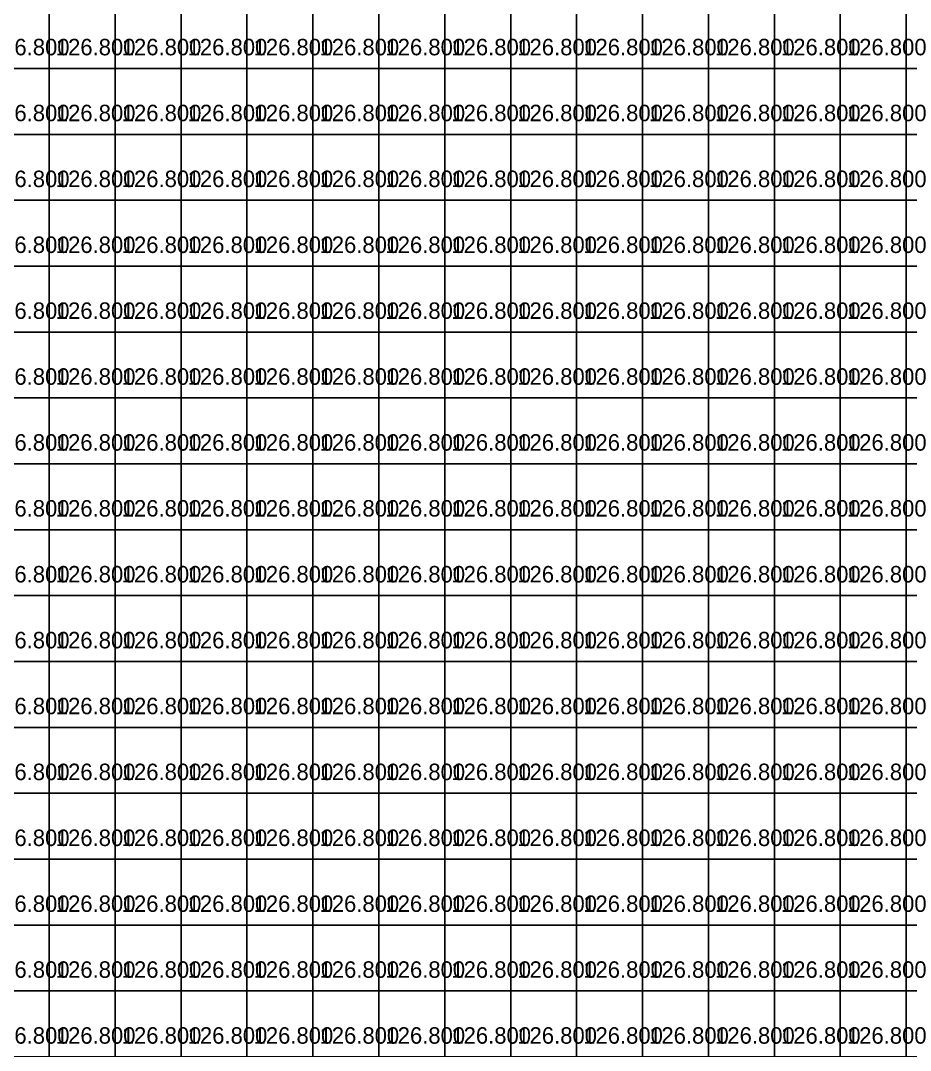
# Model space of a CAD drawing. Header units: metres. Extents: x 287857 to 287978, y 62957 to 63018.
# Drawn here: x 287870.49 to 287883.99, y 62971.93 to 62987.56 of the extents above; entities that cross this region are included whole.
import ezdxf

# ---------------------------------------------------------------- set-up
doc = ezdxf.new("R2010")
doc.units = ezdxf.units.M
doc.layers.add('ARCH-INTERP', color=7, linetype='Continuous', true_color=0x64748b)
doc.layers.add('ARCH-LEVEL-TXT', color=7, linetype='Continuous', true_color=0xa78bfa)

msp = doc.modelspace()

# ---------------------------------------------------------------- linework, layer by layer
at = {"layer": 'ARCH-INTERP'}
for points in [[(287869.925, 62986.831, 126.8), (287870.925, 62986.831, 126.8), (287870.925, 62987.831, 126.8), (287869.925, 62987.831, 126.8), (287869.925, 62986.831, 126.8)], [(287870.925, 62986.831, 126.8), (287871.925, 62986.831, 126.8), (287871.925, 62987.831, 126.8), (287870.925, 62987.831, 126.8), (287870.925, 62986.831, 126.8)], [(287871.925, 62986.831, 126.8), (287872.925, 62986.831, 126.8), (287872.925, 62987.831, 126.8), (287871.925, 62987.831, 126.8), (287871.925, 62986.831, 126.8)], [(287872.925, 62986.831, 126.8), (287873.925, 62986.831, 126.8), (287873.925, 62987.831, 126.8), (287872.925, 62987.831, 126.8), (287872.925, 62986.831, 126.8)], [(287873.925, 62986.831, 126.8), (287874.925, 62986.831, 126.8), (287874.925, 62987.831, 126.8), (287873.925, 62987.831, 126.8), (287873.925, 62986.831, 126.8)], [(287874.925, 62986.831, 126.8), (287875.925, 62986.831, 126.8), (287875.925, 62987.831, 126.8), (287874.925, 62987.831, 126.8), (287874.925, 62986.831, 126.8)], [(287875.925, 62986.831, 126.8), (287876.925, 62986.831, 126.8), (287876.925, 62987.831, 126.8), (287875.925, 62987.831, 126.8), (287875.925, 62986.831, 126.8)], [(287876.925, 62986.831, 126.8), (287877.925, 62986.831, 126.8), (287877.925, 62987.831, 126.8), (287876.925, 62987.831, 126.8), (287876.925, 62986.831, 126.8)], [(287877.925, 62986.831, 126.8), (287878.925, 62986.831, 126.8), (287878.925, 62987.831, 126.8), (287877.925, 62987.831, 126.8), (287877.925, 62986.831, 126.8)], [(287878.925, 62986.831, 126.8), (287879.925, 62986.831, 126.8), (287879.925, 62987.831, 126.8), (287878.925, 62987.831, 126.8), (287878.925, 62986.831, 126.8)], [(287879.925, 62986.831, 126.8), (287880.925, 62986.831, 126.8), (287880.925, 62987.831, 126.8), (287879.925, 62987.831, 126.8), (287879.925, 62986.831, 126.8)], [(287880.925, 62986.831, 126.8), (287881.925, 62986.831, 126.8), (287881.925, 62987.831, 126.8), (287880.925, 62987.831, 126.8), (287880.925, 62986.831, 126.8)], [(287881.925, 62986.831, 126.8), (287882.925, 62986.831, 126.8), (287882.925, 62987.831, 126.8), (287881.925, 62987.831, 126.8), (287881.925, 62986.831, 126.8)], [(287882.925, 62986.831, 126.8), (287883.925, 62986.831, 126.8), (287883.925, 62987.831, 126.8), (287882.925, 62987.831, 126.8), (287882.925, 62986.831, 126.8)], [(287883.925, 62986.831, 126.8), (287884.925, 62986.831, 126.8), (287884.925, 62987.831, 126.8), (287883.925, 62987.831, 126.8), (287883.925, 62986.831, 126.8)], [(287869.925, 62985.831, 126.8), (287870.925, 62985.831, 126.8), (287870.925, 62986.831, 126.8), (287869.925, 62986.831, 126.8), (287869.925, 62985.831, 126.8)], [(287870.925, 62985.831, 126.8), (287871.925, 62985.831, 126.8), (287871.925, 62986.831, 126.8), (287870.925, 62986.831, 126.8), (287870.925, 62985.831, 126.8)], [(287871.925, 62985.831, 126.8), (287872.925, 62985.831, 126.8), (287872.925, 62986.831, 126.8), (287871.925, 62986.831, 126.8), (287871.925, 62985.831, 126.8)], [(287872.925, 62985.831, 126.8), (287873.925, 62985.831, 126.8), (287873.925, 62986.831, 126.8), (287872.925, 62986.831, 126.8), (287872.925, 62985.831, 126.8)], [(287873.925, 62985.831, 126.8), (287874.925, 62985.831, 126.8), (287874.925, 62986.831, 126.8), (287873.925, 62986.831, 126.8), (287873.925, 62985.831, 126.8)], [(287874.925, 62985.831, 126.8), (287875.925, 62985.831, 126.8), (287875.925, 62986.831, 126.8), (287874.925, 62986.831, 126.8), (287874.925, 62985.831, 126.8)], [(287875.925, 62985.831, 126.8), (287876.925, 62985.831, 126.8), (287876.925, 62986.831, 126.8), (287875.925, 62986.831, 126.8), (287875.925, 62985.831, 126.8)], [(287876.925, 62985.831, 126.8), (287877.925, 62985.831, 126.8), (287877.925, 62986.831, 126.8), (287876.925, 62986.831, 126.8), (287876.925, 62985.831, 126.8)], [(287877.925, 62985.831, 126.8), (287878.925, 62985.831, 126.8), (287878.925, 62986.831, 126.8), (287877.925, 62986.831, 126.8), (287877.925, 62985.831, 126.8)], [(287878.925, 62985.831, 126.8), (287879.925, 62985.831, 126.8), (287879.925, 62986.831, 126.8), (287878.925, 62986.831, 126.8), (287878.925, 62985.831, 126.8)], [(287879.925, 62985.831, 126.8), (287880.925, 62985.831, 126.8), (287880.925, 62986.831, 126.8), (287879.925, 62986.831, 126.8), (287879.925, 62985.831, 126.8)], [(287880.925, 62985.831, 126.8), (287881.925, 62985.831, 126.8), (287881.925, 62986.831, 126.8), (287880.925, 62986.831, 126.8), (287880.925, 62985.831, 126.8)], [(287881.925, 62985.831, 126.8), (287882.925, 62985.831, 126.8), (287882.925, 62986.831, 126.8), (287881.925, 62986.831, 126.8), (287881.925, 62985.831, 126.8)], [(287882.925, 62985.831, 126.8), (287883.925, 62985.831, 126.8), (287883.925, 62986.831, 126.8), (287882.925, 62986.831, 126.8), (287882.925, 62985.831, 126.8)], [(287883.925, 62985.831, 126.8), (287884.925, 62985.831, 126.8), (287884.925, 62986.831, 126.8), (287883.925, 62986.831, 126.8), (287883.925, 62985.831, 126.8)], [(287869.925, 62984.831, 126.8), (287870.925, 62984.831, 126.8), (287870.925, 62985.831, 126.8), (287869.925, 62985.831, 126.8), (287869.925, 62984.831, 126.8)], [(287870.925, 62984.831, 126.8), (287871.925, 62984.831, 126.8), (287871.925, 62985.831, 126.8), (287870.925, 62985.831, 126.8), (287870.925, 62984.831, 126.8)], [(287871.925, 62984.831, 126.8), (287872.925, 62984.831, 126.8), (287872.925, 62985.831, 126.8), (287871.925, 62985.831, 126.8), (287871.925, 62984.831, 126.8)], [(287872.925, 62984.831, 126.8), (287873.925, 62984.831, 126.8), (287873.925, 62985.831, 126.8), (287872.925, 62985.831, 126.8), (287872.925, 62984.831, 126.8)], [(287873.925, 62984.831, 126.8), (287874.925, 62984.831, 126.8), (287874.925, 62985.831, 126.8), (287873.925, 62985.831, 126.8), (287873.925, 62984.831, 126.8)], [(287874.925, 62984.831, 126.8), (287875.925, 62984.831, 126.8), (287875.925, 62985.831, 126.8), (287874.925, 62985.831, 126.8), (287874.925, 62984.831, 126.8)], [(287875.925, 62984.831, 126.8), (287876.925, 62984.831, 126.8), (287876.925, 62985.831, 126.8), (287875.925, 62985.831, 126.8), (287875.925, 62984.831, 126.8)], [(287876.925, 62984.831, 126.8), (287877.925, 62984.831, 126.8), (287877.925, 62985.831, 126.8), (287876.925, 62985.831, 126.8), (287876.925, 62984.831, 126.8)], [(287877.925, 62984.831, 126.8), (287878.925, 62984.831, 126.8), (287878.925, 62985.831, 126.8), (287877.925, 62985.831, 126.8), (287877.925, 62984.831, 126.8)], [(287878.925, 62984.831, 126.8), (287879.925, 62984.831, 126.8), (287879.925, 62985.831, 126.8), (287878.925, 62985.831, 126.8), (287878.925, 62984.831, 126.8)], [(287879.925, 62984.831, 126.8), (287880.925, 62984.831, 126.8), (287880.925, 62985.831, 126.8), (287879.925, 62985.831, 126.8), (287879.925, 62984.831, 126.8)], [(287880.925, 62984.831, 126.8), (287881.925, 62984.831, 126.8), (287881.925, 62985.831, 126.8), (287880.925, 62985.831, 126.8), (287880.925, 62984.831, 126.8)], [(287881.925, 62984.831, 126.8), (287882.925, 62984.831, 126.8), (287882.925, 62985.831, 126.8), (287881.925, 62985.831, 126.8), (287881.925, 62984.831, 126.8)], [(287882.925, 62984.831, 126.8), (287883.925, 62984.831, 126.8), (287883.925, 62985.831, 126.8), (287882.925, 62985.831, 126.8), (287882.925, 62984.831, 126.8)], [(287883.925, 62984.831, 126.8), (287884.925, 62984.831, 126.8), (287884.925, 62985.831, 126.8), (287883.925, 62985.831, 126.8), (287883.925, 62984.831, 126.8)], [(287869.925, 62983.831, 126.8), (287870.925, 62983.831, 126.8), (287870.925, 62984.831, 126.8), (287869.925, 62984.831, 126.8), (287869.925, 62983.831, 126.8)], [(287870.925, 62983.831, 126.8), (287871.925, 62983.831, 126.8), (287871.925, 62984.831, 126.8), (287870.925, 62984.831, 126.8), (287870.925, 62983.831, 126.8)], [(287871.925, 62983.831, 126.8), (287872.925, 62983.831, 126.8), (287872.925, 62984.831, 126.8), (287871.925, 62984.831, 126.8), (287871.925, 62983.831, 126.8)], [(287872.925, 62983.831, 126.8), (287873.925, 62983.831, 126.8), (287873.925, 62984.831, 126.8), (287872.925, 62984.831, 126.8), (287872.925, 62983.831, 126.8)], [(287873.925, 62983.831, 126.8), (287874.925, 62983.831, 126.8), (287874.925, 62984.831, 126.8), (287873.925, 62984.831, 126.8), (287873.925, 62983.831, 126.8)], [(287874.925, 62983.831, 126.8), (287875.925, 62983.831, 126.8), (287875.925, 62984.831, 126.8), (287874.925, 62984.831, 126.8), (287874.925, 62983.831, 126.8)], [(287875.925, 62983.831, 126.8), (287876.925, 62983.831, 126.8), (287876.925, 62984.831, 126.8), (287875.925, 62984.831, 126.8), (287875.925, 62983.831, 126.8)], [(287876.925, 62983.831, 126.8), (287877.925, 62983.831, 126.8), (287877.925, 62984.831, 126.8), (287876.925, 62984.831, 126.8), (287876.925, 62983.831, 126.8)], [(287877.925, 62983.831, 126.8), (287878.925, 62983.831, 126.8), (287878.925, 62984.831, 126.8), (287877.925, 62984.831, 126.8), (287877.925, 62983.831, 126.8)], [(287878.925, 62983.831, 126.8), (287879.925, 62983.831, 126.8), (287879.925, 62984.831, 126.8), (287878.925, 62984.831, 126.8), (287878.925, 62983.831, 126.8)], [(287879.925, 62983.831, 126.8), (287880.925, 62983.831, 126.8), (287880.925, 62984.831, 126.8), (287879.925, 62984.831, 126.8), (287879.925, 62983.831, 126.8)], [(287880.925, 62983.831, 126.8), (287881.925, 62983.831, 126.8), (287881.925, 62984.831, 126.8), (287880.925, 62984.831, 126.8), (287880.925, 62983.831, 126.8)], [(287881.925, 62983.831, 126.8), (287882.925, 62983.831, 126.8), (287882.925, 62984.831, 126.8), (287881.925, 62984.831, 126.8), (287881.925, 62983.831, 126.8)], [(287882.925, 62983.831, 126.8), (287883.925, 62983.831, 126.8), (287883.925, 62984.831, 126.8), (287882.925, 62984.831, 126.8), (287882.925, 62983.831, 126.8)], [(287883.925, 62983.831, 126.8), (287884.925, 62983.831, 126.8), (287884.925, 62984.831, 126.8), (287883.925, 62984.831, 126.8), (287883.925, 62983.831, 126.8)], [(287869.925, 62982.831, 126.8), (287870.925, 62982.831, 126.8), (287870.925, 62983.831, 126.8), (287869.925, 62983.831, 126.8), (287869.925, 62982.831, 126.8)], [(287870.925, 62982.831, 126.8), (287871.925, 62982.831, 126.8), (287871.925, 62983.831, 126.8), (287870.925, 62983.831, 126.8), (287870.925, 62982.831, 126.8)], [(287871.925, 62982.831, 126.8), (287872.925, 62982.831, 126.8), (287872.925, 62983.831, 126.8), (287871.925, 62983.831, 126.8), (287871.925, 62982.831, 126.8)], [(287872.925, 62982.831, 126.8), (287873.925, 62982.831, 126.8), (287873.925, 62983.831, 126.8), (287872.925, 62983.831, 126.8), (287872.925, 62982.831, 126.8)], [(287873.925, 62982.831, 126.8), (287874.925, 62982.831, 126.8), (287874.925, 62983.831, 126.8), (287873.925, 62983.831, 126.8), (287873.925, 62982.831, 126.8)], [(287874.925, 62982.831, 126.8), (287875.925, 62982.831, 126.8), (287875.925, 62983.831, 126.8), (287874.925, 62983.831, 126.8), (287874.925, 62982.831, 126.8)], [(287875.925, 62982.831, 126.8), (287876.925, 62982.831, 126.8), (287876.925, 62983.831, 126.8), (287875.925, 62983.831, 126.8), (287875.925, 62982.831, 126.8)], [(287876.925, 62982.831, 126.8), (287877.925, 62982.831, 126.8), (287877.925, 62983.831, 126.8), (287876.925, 62983.831, 126.8), (287876.925, 62982.831, 126.8)], [(287877.925, 62982.831, 126.8), (287878.925, 62982.831, 126.8), (287878.925, 62983.831, 126.8), (287877.925, 62983.831, 126.8), (287877.925, 62982.831, 126.8)], [(287878.925, 62982.831, 126.8), (287879.925, 62982.831, 126.8), (287879.925, 62983.831, 126.8), (287878.925, 62983.831, 126.8), (287878.925, 62982.831, 126.8)], [(287879.925, 62982.831, 126.8), (287880.925, 62982.831, 126.8), (287880.925, 62983.831, 126.8), (287879.925, 62983.831, 126.8), (287879.925, 62982.831, 126.8)], [(287880.925, 62982.831, 126.8), (287881.925, 62982.831, 126.8), (287881.925, 62983.831, 126.8), (287880.925, 62983.831, 126.8), (287880.925, 62982.831, 126.8)], [(287881.925, 62982.831, 126.8), (287882.925, 62982.831, 126.8), (287882.925, 62983.831, 126.8), (287881.925, 62983.831, 126.8), (287881.925, 62982.831, 126.8)], [(287882.925, 62982.831, 126.8), (287883.925, 62982.831, 126.8), (287883.925, 62983.831, 126.8), (287882.925, 62983.831, 126.8), (287882.925, 62982.831, 126.8)], [(287883.925, 62982.831, 126.8), (287884.925, 62982.831, 126.8), (287884.925, 62983.831, 126.8), (287883.925, 62983.831, 126.8), (287883.925, 62982.831, 126.8)], [(287869.925, 62981.831, 126.8), (287870.925, 62981.831, 126.8), (287870.925, 62982.831, 126.8), (287869.925, 62982.831, 126.8), (287869.925, 62981.831, 126.8)], [(287870.925, 62981.831, 126.8), (287871.925, 62981.831, 126.8), (287871.925, 62982.831, 126.8), (287870.925, 62982.831, 126.8), (287870.925, 62981.831, 126.8)], [(287871.925, 62981.831, 126.8), (287872.925, 62981.831, 126.8), (287872.925, 62982.831, 126.8), (287871.925, 62982.831, 126.8), (287871.925, 62981.831, 126.8)], [(287872.925, 62981.831, 126.8), (287873.925, 62981.831, 126.8), (287873.925, 62982.831, 126.8), (287872.925, 62982.831, 126.8), (287872.925, 62981.831, 126.8)], [(287873.925, 62981.831, 126.8), (287874.925, 62981.831, 126.8), (287874.925, 62982.831, 126.8), (287873.925, 62982.831, 126.8), (287873.925, 62981.831, 126.8)], [(287874.925, 62981.831, 126.8), (287875.925, 62981.831, 126.8), (287875.925, 62982.831, 126.8), (287874.925, 62982.831, 126.8), (287874.925, 62981.831, 126.8)], [(287875.925, 62981.831, 126.8), (287876.925, 62981.831, 126.8), (287876.925, 62982.831, 126.8), (287875.925, 62982.831, 126.8), (287875.925, 62981.831, 126.8)], [(287876.925, 62981.831, 126.8), (287877.925, 62981.831, 126.8), (287877.925, 62982.831, 126.8), (287876.925, 62982.831, 126.8), (287876.925, 62981.831, 126.8)], [(287877.925, 62981.831, 126.8), (287878.925, 62981.831, 126.8), (287878.925, 62982.831, 126.8), (287877.925, 62982.831, 126.8), (287877.925, 62981.831, 126.8)], [(287878.925, 62981.831, 126.8), (287879.925, 62981.831, 126.8), (287879.925, 62982.831, 126.8), (287878.925, 62982.831, 126.8), (287878.925, 62981.831, 126.8)], [(287879.925, 62981.831, 126.8), (287880.925, 62981.831, 126.8), (287880.925, 62982.831, 126.8), (287879.925, 62982.831, 126.8), (287879.925, 62981.831, 126.8)], [(287880.925, 62981.831, 126.8), (287881.925, 62981.831, 126.8), (287881.925, 62982.831, 126.8), (287880.925, 62982.831, 126.8), (287880.925, 62981.831, 126.8)], [(287881.925, 62981.831, 126.8), (287882.925, 62981.831, 126.8), (287882.925, 62982.831, 126.8), (287881.925, 62982.831, 126.8), (287881.925, 62981.831, 126.8)], [(287882.925, 62981.831, 126.8), (287883.925, 62981.831, 126.8), (287883.925, 62982.831, 126.8), (287882.925, 62982.831, 126.8), (287882.925, 62981.831, 126.8)], [(287883.925, 62981.831, 126.8), (287884.925, 62981.831, 126.8), (287884.925, 62982.831, 126.8), (287883.925, 62982.831, 126.8), (287883.925, 62981.831, 126.8)], [(287869.925, 62980.831, 126.8), (287870.925, 62980.831, 126.8), (287870.925, 62981.831, 126.8), (287869.925, 62981.831, 126.8), (287869.925, 62980.831, 126.8)], [(287870.925, 62980.831, 126.8), (287871.925, 62980.831, 126.8), (287871.925, 62981.831, 126.8), (287870.925, 62981.831, 126.8), (287870.925, 62980.831, 126.8)], [(287871.925, 62980.831, 126.8), (287872.925, 62980.831, 126.8), (287872.925, 62981.831, 126.8), (287871.925, 62981.831, 126.8), (287871.925, 62980.831, 126.8)], [(287872.925, 62980.831, 126.8), (287873.925, 62980.831, 126.8), (287873.925, 62981.831, 126.8), (287872.925, 62981.831, 126.8), (287872.925, 62980.831, 126.8)], [(287873.925, 62980.831, 126.8), (287874.925, 62980.831, 126.8), (287874.925, 62981.831, 126.8), (287873.925, 62981.831, 126.8), (287873.925, 62980.831, 126.8)], [(287874.925, 62980.831, 126.8), (287875.925, 62980.831, 126.8), (287875.925, 62981.831, 126.8), (287874.925, 62981.831, 126.8), (287874.925, 62980.831, 126.8)], [(287875.925, 62980.831, 126.8), (287876.925, 62980.831, 126.8), (287876.925, 62981.831, 126.8), (287875.925, 62981.831, 126.8), (287875.925, 62980.831, 126.8)], [(287876.925, 62980.831, 126.8), (287877.925, 62980.831, 126.8), (287877.925, 62981.831, 126.8), (287876.925, 62981.831, 126.8), (287876.925, 62980.831, 126.8)], [(287877.925, 62980.831, 126.8), (287878.925, 62980.831, 126.8), (287878.925, 62981.831, 126.8), (287877.925, 62981.831, 126.8), (287877.925, 62980.831, 126.8)], [(287878.925, 62980.831, 126.8), (287879.925, 62980.831, 126.8), (287879.925, 62981.831, 126.8), (287878.925, 62981.831, 126.8), (287878.925, 62980.831, 126.8)], [(287879.925, 62980.831, 126.8), (287880.925, 62980.831, 126.8), (287880.925, 62981.831, 126.8), (287879.925, 62981.831, 126.8), (287879.925, 62980.831, 126.8)], [(287880.925, 62980.831, 126.8), (287881.925, 62980.831, 126.8), (287881.925, 62981.831, 126.8), (287880.925, 62981.831, 126.8), (287880.925, 62980.831, 126.8)], [(287881.925, 62980.831, 126.8), (287882.925, 62980.831, 126.8), (287882.925, 62981.831, 126.8), (287881.925, 62981.831, 126.8), (287881.925, 62980.831, 126.8)], [(287882.925, 62980.831, 126.8), (287883.925, 62980.831, 126.8), (287883.925, 62981.831, 126.8), (287882.925, 62981.831, 126.8), (287882.925, 62980.831, 126.8)], [(287883.925, 62980.831, 126.8), (287884.925, 62980.831, 126.8), (287884.925, 62981.831, 126.8), (287883.925, 62981.831, 126.8), (287883.925, 62980.831, 126.8)], [(287869.925, 62979.831, 126.8), (287870.925, 62979.831, 126.8), (287870.925, 62980.831, 126.8), (287869.925, 62980.831, 126.8), (287869.925, 62979.831, 126.8)], [(287870.925, 62979.831, 126.8), (287871.925, 62979.831, 126.8), (287871.925, 62980.831, 126.8), (287870.925, 62980.831, 126.8), (287870.925, 62979.831, 126.8)], [(287871.925, 62979.831, 126.8), (287872.925, 62979.831, 126.8), (287872.925, 62980.831, 126.8), (287871.925, 62980.831, 126.8), (287871.925, 62979.831, 126.8)], [(287872.925, 62979.831, 126.8), (287873.925, 62979.831, 126.8), (287873.925, 62980.831, 126.8), (287872.925, 62980.831, 126.8), (287872.925, 62979.831, 126.8)], [(287873.925, 62979.831, 126.8), (287874.925, 62979.831, 126.8), (287874.925, 62980.831, 126.8), (287873.925, 62980.831, 126.8), (287873.925, 62979.831, 126.8)], [(287874.925, 62979.831, 126.8), (287875.925, 62979.831, 126.8), (287875.925, 62980.831, 126.8), (287874.925, 62980.831, 126.8), (287874.925, 62979.831, 126.8)], [(287875.925, 62979.831, 126.8), (287876.925, 62979.831, 126.8), (287876.925, 62980.831, 126.8), (287875.925, 62980.831, 126.8), (287875.925, 62979.831, 126.8)], [(287876.925, 62979.831, 126.8), (287877.925, 62979.831, 126.8), (287877.925, 62980.831, 126.8), (287876.925, 62980.831, 126.8), (287876.925, 62979.831, 126.8)], [(287877.925, 62979.831, 126.8), (287878.925, 62979.831, 126.8), (287878.925, 62980.831, 126.8), (287877.925, 62980.831, 126.8), (287877.925, 62979.831, 126.8)], [(287878.925, 62979.831, 126.8), (287879.925, 62979.831, 126.8), (287879.925, 62980.831, 126.8), (287878.925, 62980.831, 126.8), (287878.925, 62979.831, 126.8)], [(287879.925, 62979.831, 126.8), (287880.925, 62979.831, 126.8), (287880.925, 62980.831, 126.8), (287879.925, 62980.831, 126.8), (287879.925, 62979.831, 126.8)], [(287880.925, 62979.831, 126.8), (287881.925, 62979.831, 126.8), (287881.925, 62980.831, 126.8), (287880.925, 62980.831, 126.8), (287880.925, 62979.831, 126.8)], [(287881.925, 62979.831, 126.8), (287882.925, 62979.831, 126.8), (287882.925, 62980.831, 126.8), (287881.925, 62980.831, 126.8), (287881.925, 62979.831, 126.8)], [(287882.925, 62979.831, 126.8), (287883.925, 62979.831, 126.8), (287883.925, 62980.831, 126.8), (287882.925, 62980.831, 126.8), (287882.925, 62979.831, 126.8)], [(287883.925, 62979.831, 126.8), (287884.925, 62979.831, 126.8), (287884.925, 62980.831, 126.8), (287883.925, 62980.831, 126.8), (287883.925, 62979.831, 126.8)], [(287869.925, 62978.831, 126.8), (287870.925, 62978.831, 126.8), (287870.925, 62979.831, 126.8), (287869.925, 62979.831, 126.8), (287869.925, 62978.831, 126.8)], [(287870.925, 62978.831, 126.8), (287871.925, 62978.831, 126.8), (287871.925, 62979.831, 126.8), (287870.925, 62979.831, 126.8), (287870.925, 62978.831, 126.8)], [(287871.925, 62978.831, 126.8), (287872.925, 62978.831, 126.8), (287872.925, 62979.831, 126.8), (287871.925, 62979.831, 126.8), (287871.925, 62978.831, 126.8)], [(287872.925, 62978.831, 126.8), (287873.925, 62978.831, 126.8), (287873.925, 62979.831, 126.8), (287872.925, 62979.831, 126.8), (287872.925, 62978.831, 126.8)], [(287873.925, 62978.831, 126.8), (287874.925, 62978.831, 126.8), (287874.925, 62979.831, 126.8), (287873.925, 62979.831, 126.8), (287873.925, 62978.831, 126.8)], [(287874.925, 62978.831, 126.8), (287875.925, 62978.831, 126.8), (287875.925, 62979.831, 126.8), (287874.925, 62979.831, 126.8), (287874.925, 62978.831, 126.8)], [(287875.925, 62978.831, 126.8), (287876.925, 62978.831, 126.8), (287876.925, 62979.831, 126.8), (287875.925, 62979.831, 126.8), (287875.925, 62978.831, 126.8)], [(287876.925, 62978.831, 126.8), (287877.925, 62978.831, 126.8), (287877.925, 62979.831, 126.8), (287876.925, 62979.831, 126.8), (287876.925, 62978.831, 126.8)], [(287877.925, 62978.831, 126.8), (287878.925, 62978.831, 126.8), (287878.925, 62979.831, 126.8), (287877.925, 62979.831, 126.8), (287877.925, 62978.831, 126.8)], [(287878.925, 62978.831, 126.8), (287879.925, 62978.831, 126.8), (287879.925, 62979.831, 126.8), (287878.925, 62979.831, 126.8), (287878.925, 62978.831, 126.8)], [(287879.925, 62978.831, 126.8), (287880.925, 62978.831, 126.8), (287880.925, 62979.831, 126.8), (287879.925, 62979.831, 126.8), (287879.925, 62978.831, 126.8)], [(287880.925, 62978.831, 126.8), (287881.925, 62978.831, 126.8), (287881.925, 62979.831, 126.8), (287880.925, 62979.831, 126.8), (287880.925, 62978.831, 126.8)], [(287881.925, 62978.831, 126.8), (287882.925, 62978.831, 126.8), (287882.925, 62979.831, 126.8), (287881.925, 62979.831, 126.8), (287881.925, 62978.831, 126.8)], [(287882.925, 62978.831, 126.8), (287883.925, 62978.831, 126.8), (287883.925, 62979.831, 126.8), (287882.925, 62979.831, 126.8), (287882.925, 62978.831, 126.8)], [(287883.925, 62978.831, 126.8), (287884.925, 62978.831, 126.8), (287884.925, 62979.831, 126.8), (287883.925, 62979.831, 126.8), (287883.925, 62978.831, 126.8)], [(287869.925, 62977.831, 126.8), (287870.925, 62977.831, 126.8), (287870.925, 62978.831, 126.8), (287869.925, 62978.831, 126.8), (287869.925, 62977.831, 126.8)], [(287870.925, 62977.831, 126.8), (287871.925, 62977.831, 126.8), (287871.925, 62978.831, 126.8), (287870.925, 62978.831, 126.8), (287870.925, 62977.831, 126.8)], [(287871.925, 62977.831, 126.8), (287872.925, 62977.831, 126.8), (287872.925, 62978.831, 126.8), (287871.925, 62978.831, 126.8), (287871.925, 62977.831, 126.8)], [(287872.925, 62977.831, 126.8), (287873.925, 62977.831, 126.8), (287873.925, 62978.831, 126.8), (287872.925, 62978.831, 126.8), (287872.925, 62977.831, 126.8)], [(287873.925, 62977.831, 126.8), (287874.925, 62977.831, 126.8), (287874.925, 62978.831, 126.8), (287873.925, 62978.831, 126.8), (287873.925, 62977.831, 126.8)], [(287874.925, 62977.831, 126.8), (287875.925, 62977.831, 126.8), (287875.925, 62978.831, 126.8), (287874.925, 62978.831, 126.8), (287874.925, 62977.831, 126.8)], [(287875.925, 62977.831, 126.8), (287876.925, 62977.831, 126.8), (287876.925, 62978.831, 126.8), (287875.925, 62978.831, 126.8), (287875.925, 62977.831, 126.8)], [(287876.925, 62977.831, 126.8), (287877.925, 62977.831, 126.8), (287877.925, 62978.831, 126.8), (287876.925, 62978.831, 126.8), (287876.925, 62977.831, 126.8)], [(287877.925, 62977.831, 126.8), (287878.925, 62977.831, 126.8), (287878.925, 62978.831, 126.8), (287877.925, 62978.831, 126.8), (287877.925, 62977.831, 126.8)], [(287878.925, 62977.831, 126.8), (287879.925, 62977.831, 126.8), (287879.925, 62978.831, 126.8), (287878.925, 62978.831, 126.8), (287878.925, 62977.831, 126.8)], [(287879.925, 62977.831, 126.8), (287880.925, 62977.831, 126.8), (287880.925, 62978.831, 126.8), (287879.925, 62978.831, 126.8), (287879.925, 62977.831, 126.8)], [(287880.925, 62977.831, 126.8), (287881.925, 62977.831, 126.8), (287881.925, 62978.831, 126.8), (287880.925, 62978.831, 126.8), (287880.925, 62977.831, 126.8)], [(287881.925, 62977.831, 126.8), (287882.925, 62977.831, 126.8), (287882.925, 62978.831, 126.8), (287881.925, 62978.831, 126.8), (287881.925, 62977.831, 126.8)], [(287882.925, 62977.831, 126.8), (287883.925, 62977.831, 126.8), (287883.925, 62978.831, 126.8), (287882.925, 62978.831, 126.8), (287882.925, 62977.831, 126.8)], [(287883.925, 62977.831, 126.8), (287884.925, 62977.831, 126.8), (287884.925, 62978.831, 126.8), (287883.925, 62978.831, 126.8), (287883.925, 62977.831, 126.8)], [(287869.925, 62976.831, 126.8), (287870.925, 62976.831, 126.8), (287870.925, 62977.831, 126.8), (287869.925, 62977.831, 126.8), (287869.925, 62976.831, 126.8)], [(287870.925, 62976.831, 126.8), (287871.925, 62976.831, 126.8), (287871.925, 62977.831, 126.8), (287870.925, 62977.831, 126.8), (287870.925, 62976.831, 126.8)], [(287871.925, 62976.831, 126.8), (287872.925, 62976.831, 126.8), (287872.925, 62977.831, 126.8), (287871.925, 62977.831, 126.8), (287871.925, 62976.831, 126.8)], [(287872.925, 62976.831, 126.8), (287873.925, 62976.831, 126.8), (287873.925, 62977.831, 126.8), (287872.925, 62977.831, 126.8), (287872.925, 62976.831, 126.8)], [(287873.925, 62976.831, 126.8), (287874.925, 62976.831, 126.8), (287874.925, 62977.831, 126.8), (287873.925, 62977.831, 126.8), (287873.925, 62976.831, 126.8)], [(287874.925, 62976.831, 126.8), (287875.925, 62976.831, 126.8), (287875.925, 62977.831, 126.8), (287874.925, 62977.831, 126.8), (287874.925, 62976.831, 126.8)], [(287875.925, 62976.831, 126.8), (287876.925, 62976.831, 126.8), (287876.925, 62977.831, 126.8), (287875.925, 62977.831, 126.8), (287875.925, 62976.831, 126.8)], [(287876.925, 62976.831, 126.8), (287877.925, 62976.831, 126.8), (287877.925, 62977.831, 126.8), (287876.925, 62977.831, 126.8), (287876.925, 62976.831, 126.8)], [(287877.925, 62976.831, 126.8), (287878.925, 62976.831, 126.8), (287878.925, 62977.831, 126.8), (287877.925, 62977.831, 126.8), (287877.925, 62976.831, 126.8)], [(287878.925, 62976.831, 126.8), (287879.925, 62976.831, 126.8), (287879.925, 62977.831, 126.8), (287878.925, 62977.831, 126.8), (287878.925, 62976.831, 126.8)], [(287879.925, 62976.831, 126.8), (287880.925, 62976.831, 126.8), (287880.925, 62977.831, 126.8), (287879.925, 62977.831, 126.8), (287879.925, 62976.831, 126.8)], [(287880.925, 62976.831, 126.8), (287881.925, 62976.831, 126.8), (287881.925, 62977.831, 126.8), (287880.925, 62977.831, 126.8), (287880.925, 62976.831, 126.8)], [(287881.925, 62976.831, 126.8), (287882.925, 62976.831, 126.8), (287882.925, 62977.831, 126.8), (287881.925, 62977.831, 126.8), (287881.925, 62976.831, 126.8)], [(287882.925, 62976.831, 126.8), (287883.925, 62976.831, 126.8), (287883.925, 62977.831, 126.8), (287882.925, 62977.831, 126.8), (287882.925, 62976.831, 126.8)], [(287883.925, 62976.831, 126.8), (287884.925, 62976.831, 126.8), (287884.925, 62977.831, 126.8), (287883.925, 62977.831, 126.8), (287883.925, 62976.831, 126.8)], [(287869.925, 62975.831, 126.8), (287870.925, 62975.831, 126.8), (287870.925, 62976.831, 126.8), (287869.925, 62976.831, 126.8), (287869.925, 62975.831, 126.8)], [(287870.925, 62975.831, 126.8), (287871.925, 62975.831, 126.8), (287871.925, 62976.831, 126.8), (287870.925, 62976.831, 126.8), (287870.925, 62975.831, 126.8)], [(287871.925, 62975.831, 126.8), (287872.925, 62975.831, 126.8), (287872.925, 62976.831, 126.8), (287871.925, 62976.831, 126.8), (287871.925, 62975.831, 126.8)], [(287872.925, 62975.831, 126.8), (287873.925, 62975.831, 126.8), (287873.925, 62976.831, 126.8), (287872.925, 62976.831, 126.8), (287872.925, 62975.831, 126.8)], [(287873.925, 62975.831, 126.8), (287874.925, 62975.831, 126.8), (287874.925, 62976.831, 126.8), (287873.925, 62976.831, 126.8), (287873.925, 62975.831, 126.8)], [(287874.925, 62975.831, 126.8), (287875.925, 62975.831, 126.8), (287875.925, 62976.831, 126.8), (287874.925, 62976.831, 126.8), (287874.925, 62975.831, 126.8)], [(287875.925, 62975.831, 126.8), (287876.925, 62975.831, 126.8), (287876.925, 62976.831, 126.8), (287875.925, 62976.831, 126.8), (287875.925, 62975.831, 126.8)], [(287876.925, 62975.831, 126.8), (287877.925, 62975.831, 126.8), (287877.925, 62976.831, 126.8), (287876.925, 62976.831, 126.8), (287876.925, 62975.831, 126.8)], [(287877.925, 62975.831, 126.8), (287878.925, 62975.831, 126.8), (287878.925, 62976.831, 126.8), (287877.925, 62976.831, 126.8), (287877.925, 62975.831, 126.8)], [(287878.925, 62975.831, 126.8), (287879.925, 62975.831, 126.8), (287879.925, 62976.831, 126.8), (287878.925, 62976.831, 126.8), (287878.925, 62975.831, 126.8)], [(287879.925, 62975.831, 126.8), (287880.925, 62975.831, 126.8), (287880.925, 62976.831, 126.8), (287879.925, 62976.831, 126.8), (287879.925, 62975.831, 126.8)], [(287880.925, 62975.831, 126.8), (287881.925, 62975.831, 126.8), (287881.925, 62976.831, 126.8), (287880.925, 62976.831, 126.8), (287880.925, 62975.831, 126.8)], [(287881.925, 62975.831, 126.8), (287882.925, 62975.831, 126.8), (287882.925, 62976.831, 126.8), (287881.925, 62976.831, 126.8), (287881.925, 62975.831, 126.8)], [(287882.925, 62975.831, 126.8), (287883.925, 62975.831, 126.8), (287883.925, 62976.831, 126.8), (287882.925, 62976.831, 126.8), (287882.925, 62975.831, 126.8)], [(287883.925, 62975.831, 126.8), (287884.925, 62975.831, 126.8), (287884.925, 62976.831, 126.8), (287883.925, 62976.831, 126.8), (287883.925, 62975.831, 126.8)], [(287869.925, 62974.831, 126.8), (287870.925, 62974.831, 126.8), (287870.925, 62975.831, 126.8), (287869.925, 62975.831, 126.8), (287869.925, 62974.831, 126.8)], [(287870.925, 62974.831, 126.8), (287871.925, 62974.831, 126.8), (287871.925, 62975.831, 126.8), (287870.925, 62975.831, 126.8), (287870.925, 62974.831, 126.8)], [(287871.925, 62974.831, 126.8), (287872.925, 62974.831, 126.8), (287872.925, 62975.831, 126.8), (287871.925, 62975.831, 126.8), (287871.925, 62974.831, 126.8)], [(287872.925, 62974.831, 126.8), (287873.925, 62974.831, 126.8), (287873.925, 62975.831, 126.8), (287872.925, 62975.831, 126.8), (287872.925, 62974.831, 126.8)], [(287873.925, 62974.831, 126.8), (287874.925, 62974.831, 126.8), (287874.925, 62975.831, 126.8), (287873.925, 62975.831, 126.8), (287873.925, 62974.831, 126.8)], [(287874.925, 62974.831, 126.8), (287875.925, 62974.831, 126.8), (287875.925, 62975.831, 126.8), (287874.925, 62975.831, 126.8), (287874.925, 62974.831, 126.8)], [(287875.925, 62974.831, 126.8), (287876.925, 62974.831, 126.8), (287876.925, 62975.831, 126.8), (287875.925, 62975.831, 126.8), (287875.925, 62974.831, 126.8)], [(287876.925, 62974.831, 126.8), (287877.925, 62974.831, 126.8), (287877.925, 62975.831, 126.8), (287876.925, 62975.831, 126.8), (287876.925, 62974.831, 126.8)], [(287877.925, 62974.831, 126.8), (287878.925, 62974.831, 126.8), (287878.925, 62975.831, 126.8), (287877.925, 62975.831, 126.8), (287877.925, 62974.831, 126.8)], [(287878.925, 62974.831, 126.8), (287879.925, 62974.831, 126.8), (287879.925, 62975.831, 126.8), (287878.925, 62975.831, 126.8), (287878.925, 62974.831, 126.8)], [(287879.925, 62974.831, 126.8), (287880.925, 62974.831, 126.8), (287880.925, 62975.831, 126.8), (287879.925, 62975.831, 126.8), (287879.925, 62974.831, 126.8)], [(287880.925, 62974.831, 126.8), (287881.925, 62974.831, 126.8), (287881.925, 62975.831, 126.8), (287880.925, 62975.831, 126.8), (287880.925, 62974.831, 126.8)], [(287881.925, 62974.831, 126.8), (287882.925, 62974.831, 126.8), (287882.925, 62975.831, 126.8), (287881.925, 62975.831, 126.8), (287881.925, 62974.831, 126.8)], [(287882.925, 62974.831, 126.8), (287883.925, 62974.831, 126.8), (287883.925, 62975.831, 126.8), (287882.925, 62975.831, 126.8), (287882.925, 62974.831, 126.8)], [(287883.925, 62974.831, 126.8), (287884.925, 62974.831, 126.8), (287884.925, 62975.831, 126.8), (287883.925, 62975.831, 126.8), (287883.925, 62974.831, 126.8)], [(287869.925, 62973.831, 126.8), (287870.925, 62973.831, 126.8), (287870.925, 62974.831, 126.8), (287869.925, 62974.831, 126.8), (287869.925, 62973.831, 126.8)], [(287870.925, 62973.831, 126.8), (287871.925, 62973.831, 126.8), (287871.925, 62974.831, 126.8), (287870.925, 62974.831, 126.8), (287870.925, 62973.831, 126.8)], [(287871.925, 62973.831, 126.8), (287872.925, 62973.831, 126.8), (287872.925, 62974.831, 126.8), (287871.925, 62974.831, 126.8), (287871.925, 62973.831, 126.8)], [(287872.925, 62973.831, 126.8), (287873.925, 62973.831, 126.8), (287873.925, 62974.831, 126.8), (287872.925, 62974.831, 126.8), (287872.925, 62973.831, 126.8)], [(287873.925, 62973.831, 126.8), (287874.925, 62973.831, 126.8), (287874.925, 62974.831, 126.8), (287873.925, 62974.831, 126.8), (287873.925, 62973.831, 126.8)], [(287874.925, 62973.831, 126.8), (287875.925, 62973.831, 126.8), (287875.925, 62974.831, 126.8), (287874.925, 62974.831, 126.8), (287874.925, 62973.831, 126.8)], [(287875.925, 62973.831, 126.8), (287876.925, 62973.831, 126.8), (287876.925, 62974.831, 126.8), (287875.925, 62974.831, 126.8), (287875.925, 62973.831, 126.8)], [(287876.925, 62973.831, 126.8), (287877.925, 62973.831, 126.8), (287877.925, 62974.831, 126.8), (287876.925, 62974.831, 126.8), (287876.925, 62973.831, 126.8)], [(287877.925, 62973.831, 126.8), (287878.925, 62973.831, 126.8), (287878.925, 62974.831, 126.8), (287877.925, 62974.831, 126.8), (287877.925, 62973.831, 126.8)], [(287878.925, 62973.831, 126.8), (287879.925, 62973.831, 126.8), (287879.925, 62974.831, 126.8), (287878.925, 62974.831, 126.8), (287878.925, 62973.831, 126.8)], [(287879.925, 62973.831, 126.8), (287880.925, 62973.831, 126.8), (287880.925, 62974.831, 126.8), (287879.925, 62974.831, 126.8), (287879.925, 62973.831, 126.8)], [(287880.925, 62973.831, 126.8), (287881.925, 62973.831, 126.8), (287881.925, 62974.831, 126.8), (287880.925, 62974.831, 126.8), (287880.925, 62973.831, 126.8)], [(287881.925, 62973.831, 126.8), (287882.925, 62973.831, 126.8), (287882.925, 62974.831, 126.8), (287881.925, 62974.831, 126.8), (287881.925, 62973.831, 126.8)], [(287882.925, 62973.831, 126.8), (287883.925, 62973.831, 126.8), (287883.925, 62974.831, 126.8), (287882.925, 62974.831, 126.8), (287882.925, 62973.831, 126.8)], [(287883.925, 62973.831, 126.8), (287884.925, 62973.831, 126.8), (287884.925, 62974.831, 126.8), (287883.925, 62974.831, 126.8), (287883.925, 62973.831, 126.8)], [(287869.925, 62972.831, 126.8), (287870.925, 62972.831, 126.8), (287870.925, 62973.831, 126.8), (287869.925, 62973.831, 126.8), (287869.925, 62972.831, 126.8)], [(287870.925, 62972.831, 126.8), (287871.925, 62972.831, 126.8), (287871.925, 62973.831, 126.8), (287870.925, 62973.831, 126.8), (287870.925, 62972.831, 126.8)], [(287871.925, 62972.831, 126.8), (287872.925, 62972.831, 126.8), (287872.925, 62973.831, 126.8), (287871.925, 62973.831, 126.8), (287871.925, 62972.831, 126.8)], [(287872.925, 62972.831, 126.8), (287873.925, 62972.831, 126.8), (287873.925, 62973.831, 126.8), (287872.925, 62973.831, 126.8), (287872.925, 62972.831, 126.8)], [(287873.925, 62972.831, 126.8), (287874.925, 62972.831, 126.8), (287874.925, 62973.831, 126.8), (287873.925, 62973.831, 126.8), (287873.925, 62972.831, 126.8)], [(287874.925, 62972.831, 126.8), (287875.925, 62972.831, 126.8), (287875.925, 62973.831, 126.8), (287874.925, 62973.831, 126.8), (287874.925, 62972.831, 126.8)], [(287875.925, 62972.831, 126.8), (287876.925, 62972.831, 126.8), (287876.925, 62973.831, 126.8), (287875.925, 62973.831, 126.8), (287875.925, 62972.831, 126.8)], [(287876.925, 62972.831, 126.8), (287877.925, 62972.831, 126.8), (287877.925, 62973.831, 126.8), (287876.925, 62973.831, 126.8), (287876.925, 62972.831, 126.8)], [(287877.925, 62972.831, 126.8), (287878.925, 62972.831, 126.8), (287878.925, 62973.831, 126.8), (287877.925, 62973.831, 126.8), (287877.925, 62972.831, 126.8)], [(287878.925, 62972.831, 126.8), (287879.925, 62972.831, 126.8), (287879.925, 62973.831, 126.8), (287878.925, 62973.831, 126.8), (287878.925, 62972.831, 126.8)], [(287879.925, 62972.831, 126.8), (287880.925, 62972.831, 126.8), (287880.925, 62973.831, 126.8), (287879.925, 62973.831, 126.8), (287879.925, 62972.831, 126.8)], [(287880.925, 62972.831, 126.8), (287881.925, 62972.831, 126.8), (287881.925, 62973.831, 126.8), (287880.925, 62973.831, 126.8), (287880.925, 62972.831, 126.8)], [(287881.925, 62972.831, 126.8), (287882.925, 62972.831, 126.8), (287882.925, 62973.831, 126.8), (287881.925, 62973.831, 126.8), (287881.925, 62972.831, 126.8)], [(287882.925, 62972.831, 126.8), (287883.925, 62972.831, 126.8), (287883.925, 62973.831, 126.8), (287882.925, 62973.831, 126.8), (287882.925, 62972.831, 126.8)], [(287883.925, 62972.831, 126.8), (287884.925, 62972.831, 126.8), (287884.925, 62973.831, 126.8), (287883.925, 62973.831, 126.8), (287883.925, 62972.831, 126.8)], [(287869.925, 62971.831, 126.8), (287870.925, 62971.831, 126.8), (287870.925, 62972.831, 126.8), (287869.925, 62972.831, 126.8), (287869.925, 62971.831, 126.8)], [(287870.925, 62971.831, 126.8), (287871.925, 62971.831, 126.8), (287871.925, 62972.831, 126.8), (287870.925, 62972.831, 126.8), (287870.925, 62971.831, 126.8)], [(287871.925, 62971.831, 126.8), (287872.925, 62971.831, 126.8), (287872.925, 62972.831, 126.8), (287871.925, 62972.831, 126.8), (287871.925, 62971.831, 126.8)], [(287872.925, 62971.831, 126.8), (287873.925, 62971.831, 126.8), (287873.925, 62972.831, 126.8), (287872.925, 62972.831, 126.8), (287872.925, 62971.831, 126.8)], [(287873.925, 62971.831, 126.8), (287874.925, 62971.831, 126.8), (287874.925, 62972.831, 126.8), (287873.925, 62972.831, 126.8), (287873.925, 62971.831, 126.8)], [(287874.925, 62971.831, 126.8), (287875.925, 62971.831, 126.8), (287875.925, 62972.831, 126.8), (287874.925, 62972.831, 126.8), (287874.925, 62971.831, 126.8)], [(287875.925, 62971.831, 126.8), (287876.925, 62971.831, 126.8), (287876.925, 62972.831, 126.8), (287875.925, 62972.831, 126.8), (287875.925, 62971.831, 126.8)], [(287876.925, 62971.831, 126.8), (287877.925, 62971.831, 126.8), (287877.925, 62972.831, 126.8), (287876.925, 62972.831, 126.8), (287876.925, 62971.831, 126.8)], [(287877.925, 62971.831, 126.8), (287878.925, 62971.831, 126.8), (287878.925, 62972.831, 126.8), (287877.925, 62972.831, 126.8), (287877.925, 62971.831, 126.8)], [(287878.925, 62971.831, 126.8), (287879.925, 62971.831, 126.8), (287879.925, 62972.831, 126.8), (287878.925, 62972.831, 126.8), (287878.925, 62971.831, 126.8)], [(287879.925, 62971.831, 126.8), (287880.925, 62971.831, 126.8), (287880.925, 62972.831, 126.8), (287879.925, 62972.831, 126.8), (287879.925, 62971.831, 126.8)], [(287880.925, 62971.831, 126.8), (287881.925, 62971.831, 126.8), (287881.925, 62972.831, 126.8), (287880.925, 62972.831, 126.8), (287880.925, 62971.831, 126.8)], [(287881.925, 62971.831, 126.8), (287882.925, 62971.831, 126.8), (287882.925, 62972.831, 126.8), (287881.925, 62972.831, 126.8), (287881.925, 62971.831, 126.8)], [(287882.925, 62971.831, 126.8), (287883.925, 62971.831, 126.8), (287883.925, 62972.831, 126.8), (287882.925, 62972.831, 126.8), (287882.925, 62971.831, 126.8)], [(287883.925, 62971.831, 126.8), (287884.925, 62971.831, 126.8), (287884.925, 62972.831, 126.8), (287883.925, 62972.831, 126.8), (287883.925, 62971.831, 126.8)]]:
    msp.add_polyline3d(points, dxfattribs=at)

# ---------------------------------------------------------------- texts
at = {"layer": 'ARCH-LEVEL-TXT'}
for p in [(287870.025, 62987.031, 126.8), (287871.025, 62987.031, 126.8), (287872.025, 62987.031, 126.8), (287873.025, 62987.031, 126.8), (287874.025, 62987.031, 126.8), (287875.025, 62987.031, 126.8), (287876.025, 62987.031, 126.8), (287877.025, 62987.031, 126.8), (287878.025, 62987.031, 126.8), (287879.025, 62987.031, 126.8), (287880.025, 62987.031, 126.8), (287881.025, 62987.031, 126.8), (287882.025, 62987.031, 126.8), (287883.025, 62987.031, 126.8), (287870.025, 62986.031, 126.8), (287871.025, 62986.031, 126.8), (287872.025, 62986.031, 126.8), (287873.025, 62986.031, 126.8), (287874.025, 62986.031, 126.8), (287875.025, 62986.031, 126.8), (287876.025, 62986.031, 126.8), (287877.025, 62986.031, 126.8), (287878.025, 62986.031, 126.8), (287879.025, 62986.031, 126.8), (287880.025, 62986.031, 126.8), (287881.025, 62986.031, 126.8), (287882.025, 62986.031, 126.8), (287883.025, 62986.031, 126.8), (287870.025, 62985.031, 126.8), (287871.025, 62985.031, 126.8), (287872.025, 62985.031, 126.8), (287873.025, 62985.031, 126.8), (287874.025, 62985.031, 126.8), (287875.025, 62985.031, 126.8), (287876.025, 62985.031, 126.8), (287877.025, 62985.031, 126.8), (287878.025, 62985.031, 126.8), (287879.025, 62985.031, 126.8), (287880.025, 62985.031, 126.8), (287881.025, 62985.031, 126.8), (287882.025, 62985.031, 126.8), (287883.025, 62985.031, 126.8), (287870.025, 62984.031, 126.8), (287871.025, 62984.031, 126.8), (287872.025, 62984.031, 126.8), (287873.025, 62984.031, 126.8), (287874.025, 62984.031, 126.8), (287875.025, 62984.031, 126.8), (287876.025, 62984.031, 126.8), (287877.025, 62984.031, 126.8), (287878.025, 62984.031, 126.8), (287879.025, 62984.031, 126.8), (287880.025, 62984.031, 126.8), (287881.025, 62984.031, 126.8), (287882.025, 62984.031, 126.8), (287883.025, 62984.031, 126.8), (287870.025, 62983.031, 126.8), (287871.025, 62983.031, 126.8), (287872.025, 62983.031, 126.8), (287873.025, 62983.031, 126.8), (287874.025, 62983.031, 126.8), (287875.025, 62983.031, 126.8), (287876.025, 62983.031, 126.8), (287877.025, 62983.031, 126.8), (287878.025, 62983.031, 126.8), (287879.025, 62983.031, 126.8), (287880.025, 62983.031, 126.8), (287881.025, 62983.031, 126.8), (287882.025, 62983.031, 126.8), (287883.025, 62983.031, 126.8), (287870.025, 62982.031, 126.8), (287871.025, 62982.031, 126.8), (287872.025, 62982.031, 126.8), (287873.025, 62982.031, 126.8), (287874.025, 62982.031, 126.8), (287875.025, 62982.031, 126.8), (287876.025, 62982.031, 126.8), (287877.025, 62982.031, 126.8), (287878.025, 62982.031, 126.8), (287879.025, 62982.031, 126.8), (287880.025, 62982.031, 126.8), (287881.025, 62982.031, 126.8), (287882.025, 62982.031, 126.8), (287883.025, 62982.031, 126.8), (287870.025, 62981.031, 126.8), (287871.025, 62981.031, 126.8), (287872.025, 62981.031, 126.8), (287873.025, 62981.031, 126.8), (287874.025, 62981.031, 126.8), (287875.025, 62981.031, 126.8), (287876.025, 62981.031, 126.8), (287877.025, 62981.031, 126.8), (287878.025, 62981.031, 126.8), (287879.025, 62981.031, 126.8), (287880.025, 62981.031, 126.8), (287881.025, 62981.031, 126.8), (287882.025, 62981.031, 126.8), (287883.025, 62981.031, 126.8), (287870.025, 62980.031, 126.8), (287871.025, 62980.031, 126.8), (287872.025, 62980.031, 126.8), (287873.025, 62980.031, 126.8), (287874.025, 62980.031, 126.8), (287875.025, 62980.031, 126.8), (287876.025, 62980.031, 126.8), (287877.025, 62980.031, 126.8), (287878.025, 62980.031, 126.8), (287879.025, 62980.031, 126.8), (287880.025, 62980.031, 126.8), (287881.025, 62980.031, 126.8), (287882.025, 62980.031, 126.8), (287883.025, 62980.031, 126.8), (287870.025, 62979.031, 126.8), (287871.025, 62979.031, 126.8), (287872.025, 62979.031, 126.8), (287873.025, 62979.031, 126.8), (287874.025, 62979.031, 126.8), (287875.025, 62979.031, 126.8), (287876.025, 62979.031, 126.8), (287877.025, 62979.031, 126.8), (287878.025, 62979.031, 126.8), (287879.025, 62979.031, 126.8), (287880.025, 62979.031, 126.8), (287881.025, 62979.031, 126.8), (287882.025, 62979.031, 126.8), (287883.025, 62979.031, 126.8), (287870.025, 62978.031, 126.8), (287871.025, 62978.031, 126.8), (287872.025, 62978.031, 126.8), (287873.025, 62978.031, 126.8), (287874.025, 62978.031, 126.8), (287875.025, 62978.031, 126.8), (287876.025, 62978.031, 126.8), (287877.025, 62978.031, 126.8), (287878.025, 62978.031, 126.8), (287879.025, 62978.031, 126.8), (287880.025, 62978.031, 126.8), (287881.025, 62978.031, 126.8), (287882.025, 62978.031, 126.8), (287883.025, 62978.031, 126.8), (287870.025, 62977.031, 126.8), (287871.025, 62977.031, 126.8), (287872.025, 62977.031, 126.8), (287873.025, 62977.031, 126.8), (287874.025, 62977.031, 126.8), (287875.025, 62977.031, 126.8), (287876.025, 62977.031, 126.8), (287877.025, 62977.031, 126.8), (287878.025, 62977.031, 126.8), (287879.025, 62977.031, 126.8), (287880.025, 62977.031, 126.8), (287881.025, 62977.031, 126.8), (287882.025, 62977.031, 126.8), (287883.025, 62977.031, 126.8), (287870.025, 62976.031, 126.8), (287871.025, 62976.031, 126.8), (287872.025, 62976.031, 126.8), (287873.025, 62976.031, 126.8), (287874.025, 62976.031, 126.8), (287875.025, 62976.031, 126.8), (287876.025, 62976.031, 126.8), (287877.025, 62976.031, 126.8), (287878.025, 62976.031, 126.8), (287879.025, 62976.031, 126.8), (287880.025, 62976.031, 126.8), (287881.025, 62976.031, 126.8), (287882.025, 62976.031, 126.8), (287883.025, 62976.031, 126.8), (287870.025, 62975.031, 126.8), (287871.025, 62975.031, 126.8), (287872.025, 62975.031, 126.8), (287873.025, 62975.031, 126.8), (287874.025, 62975.031, 126.8), (287875.025, 62975.031, 126.8), (287876.025, 62975.031, 126.8), (287877.025, 62975.031, 126.8), (287878.025, 62975.031, 126.8), (287879.025, 62975.031, 126.8), (287880.025, 62975.031, 126.8), (287881.025, 62975.031, 126.8), (287882.025, 62975.031, 126.8), (287883.025, 62975.031, 126.8), (287870.025, 62974.031, 126.8), (287871.025, 62974.031, 126.8), (287872.025, 62974.031, 126.8), (287873.025, 62974.031, 126.8), (287874.025, 62974.031, 126.8), (287875.025, 62974.031, 126.8), (287876.025, 62974.031, 126.8), (287877.025, 62974.031, 126.8), (287878.025, 62974.031, 126.8), (287879.025, 62974.031, 126.8), (287880.025, 62974.031, 126.8), (287881.025, 62974.031, 126.8), (287882.025, 62974.031, 126.8), (287883.025, 62974.031, 126.8), (287870.025, 62973.031, 126.8), (287871.025, 62973.031, 126.8), (287872.025, 62973.031, 126.8), (287873.025, 62973.031, 126.8), (287874.025, 62973.031, 126.8), (287875.025, 62973.031, 126.8), (287876.025, 62973.031, 126.8), (287877.025, 62973.031, 126.8), (287878.025, 62973.031, 126.8), (287879.025, 62973.031, 126.8), (287880.025, 62973.031, 126.8), (287881.025, 62973.031, 126.8), (287882.025, 62973.031, 126.8), (287883.025, 62973.031, 126.8), (287870.025, 62972.031, 126.8), (287871.025, 62972.031, 126.8), (287872.025, 62972.031, 126.8), (287873.025, 62972.031, 126.8), (287874.025, 62972.031, 126.8), (287875.025, 62972.031, 126.8), (287876.025, 62972.031, 126.8), (287877.025, 62972.031, 126.8), (287878.025, 62972.031, 126.8), (287879.025, 62972.031, 126.8), (287880.025, 62972.031, 126.8), (287881.025, 62972.031, 126.8), (287882.025, 62972.031, 126.8), (287883.025, 62972.031, 126.8)]:
    msp.add_text('126.800', height=0.25, dxfattribs=at).set_placement(p)

doc.saveas('drawing.dxf')
